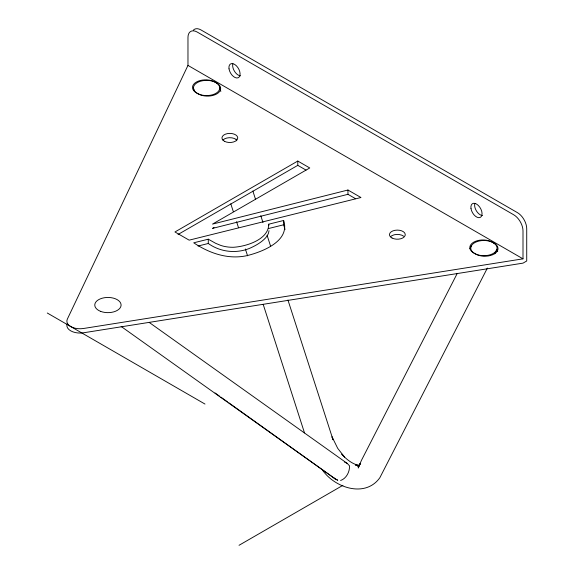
<?xml version="1.0" encoding="UTF-8"?>
<svg xmlns="http://www.w3.org/2000/svg" width="574" height="574" viewBox="0 0 574 574"><rect width="100%" height="100%" fill="white"/><g stroke="black" fill="none" stroke-linecap="round" stroke-linejoin="round"><path stroke-width="0.86" d="M269.012 230.683C268.711 235.232 265.174 238.633 261.83 241.324A59.466 34.332 0 0 1 252.452 247.021C238.411 254.138 221.033 252.625 208.29 243.491L198.008 246.038M359.424 465.378L358.19 466.447L360.192 463.677L358.198 468.018L361.455 460.348L457.263 273.389M359.755 464.617L360.192 463.677M187.971 65.407L67.323 319.158A13.159 7.598 0 0 0 70.71 326.541A13.159 7.598 0 0 0 83.495 328.493L523 258.838L523 230.899A13.159 7.598 60 0 0 513.694 214.776L197.277 32.094A13.159 7.598 60 0 0 187.971 37.468L187.971 65.407L523 258.838M469.862 248.772L471.491 245.593M487.376 268.065L379.837 477.747C365.086 498.361 334.176 487.649 322.093 469.518M494.709 253.773L496.345 250.594A13.159 7.598 0 0 0 481.457 240.628A13.159 7.598 0 0 0 473.952 253.055A13.159 7.598 0 0 0 496.345 250.594M297.784 161.05L174.955 231.968L189.147 240.154L360.96 197.521L347.959 190.016L212.524 224.097L309.752 167.96L297.784 161.05L297.784 165.348L178.048 234.479M214.066 227.498L212.524 228.395L347.959 194.313L355.607 198.733M239.028 545.3L342.929 485.317M359.389 465.019L357.487 466.081L358.937 465.571M340.597 480.503C346.366 478.529 349.867 471.677 349.494 465.815L347.227 463.405L149.29 322.495M268.732 224.19C268.833 239.652 245.816 246.641 233.13 247.294A24.079 13.898 0 0 1 220.983 245.5L215.724 243.354L208.29 239.193L193.732 242.802C209.381 253.356 228.596 259.936 247.516 255.516C262.727 251.677 290.466 240.929 283.635 220.488L268.732 224.19L268.732 225.618M268.732 228.488L283.635 224.786L283.635 220.488M359.181 465.227L355.356 465.04L357.035 465.213M357.824 465.22C351.432 463.369 346.129 459.064 341.795 454.142L344.414 456.954M344.457 462.02L347.227 463.405M297.784 165.348L306.014 170.098M47.276 313.009L204.983 404.06M121.157 326.463L335.79 479.304L337.763 480.244L334.168 478.164L335.79 479.304L228.875 402.833M215.056 392.953L219.412 396.067M220.875 397.115L227.404 401.786M344.407 456.911L337.706 448.33L332.016 436.814L333.013 439.72L287.94 300.015M283.635 224.786L285.027 229.464M193.424 87.98L194.521 91.381M230.798 203.827L233.274 211.497M236.574 221.722L238.497 227.684M245.371 248.98L247.566 255.796M219.742 87.98A13.159 7.598 0 0 1 200.003 94.559A13.159 7.598 0 0 1 200.003 81.393A13.159 7.598 0 0 1 219.742 87.98L220.839 91.381M236.165 139.066L236.71 140.766M252.854 191.006L255.595 199.522M260.79 215.702L262.985 222.511M267.089 235.283L270.648 246.354M263.179 304.335L304.5 432.911M347.959 190.016L347.959 194.313M208.29 239.193L208.29 243.491M67.323 323.456A13.159 7.598 0 0 0 70.71 330.839A13.159 7.598 0 0 0 83.495 332.791L523 263.136L526.724 260.991L526.724 228.746A13.159 7.598 60 0 0 517.418 212.631L201 29.948A13.159 7.598 60 0 0 193.373 30.128M482.512 215.537A7.9 4.556 60 0 1 476.535 211.096A7.9 4.556 60 0 1 474.834 203.426M240.542 75.84A7.9 4.556 60 0 1 234.565 71.391A7.9 4.556 60 0 1 232.865 63.721M496.395 249.288A13.159 7.598 0 0 1 497.708 251.312M390.435 236.775A7.9 4.556 0 0 1 403.687 236.23M222.92 140.056A7.9 4.556 0 0 1 236.172 139.511M216.821 83.144L214.956 82.068A13.159 7.598 0 0 0 196.344 82.068A13.159 7.598 0 0 0 196.344 92.809L198.209 93.885A13.159 7.598 0 0 0 216.821 93.885A13.159 7.598 0 0 0 216.821 83.144M494.157 243.254L492.291 242.185A13.159 7.598 0 0 0 473.679 242.185A13.159 7.598 0 0 0 473.679 252.926L475.537 254.002A13.159 7.598 0 0 0 494.157 254.002A13.159 7.598 0 0 0 494.157 243.254M100.68 311.388A13.159 7.598 0 0 0 121.071 305.504A13.159 7.598 0 0 0 102.057 298.25A13.159 7.598 0 0 0 100.68 311.388M470.989 208.534A7.9 4.556 60 0 0 480.129 217.467A7.9 4.556 60 0 0 478.3 205.442A7.9 4.556 60 0 0 470.989 208.534M229.019 68.837A7.9 4.556 60 0 0 238.16 77.77A7.9 4.556 60 0 0 236.33 65.745A7.9 4.556 60 0 0 229.019 68.837M392.056 238.031A7.9 4.556 0 0 0 405.079 235.627A7.9 4.556 0 0 0 394.962 230.317A7.9 4.556 0 0 0 392.056 238.031M224.534 141.319A7.9 4.556 0 0 0 237.564 138.915A7.9 4.556 0 0 0 227.448 133.606A7.9 4.556 0 0 0 224.534 141.319"/></g></svg>
